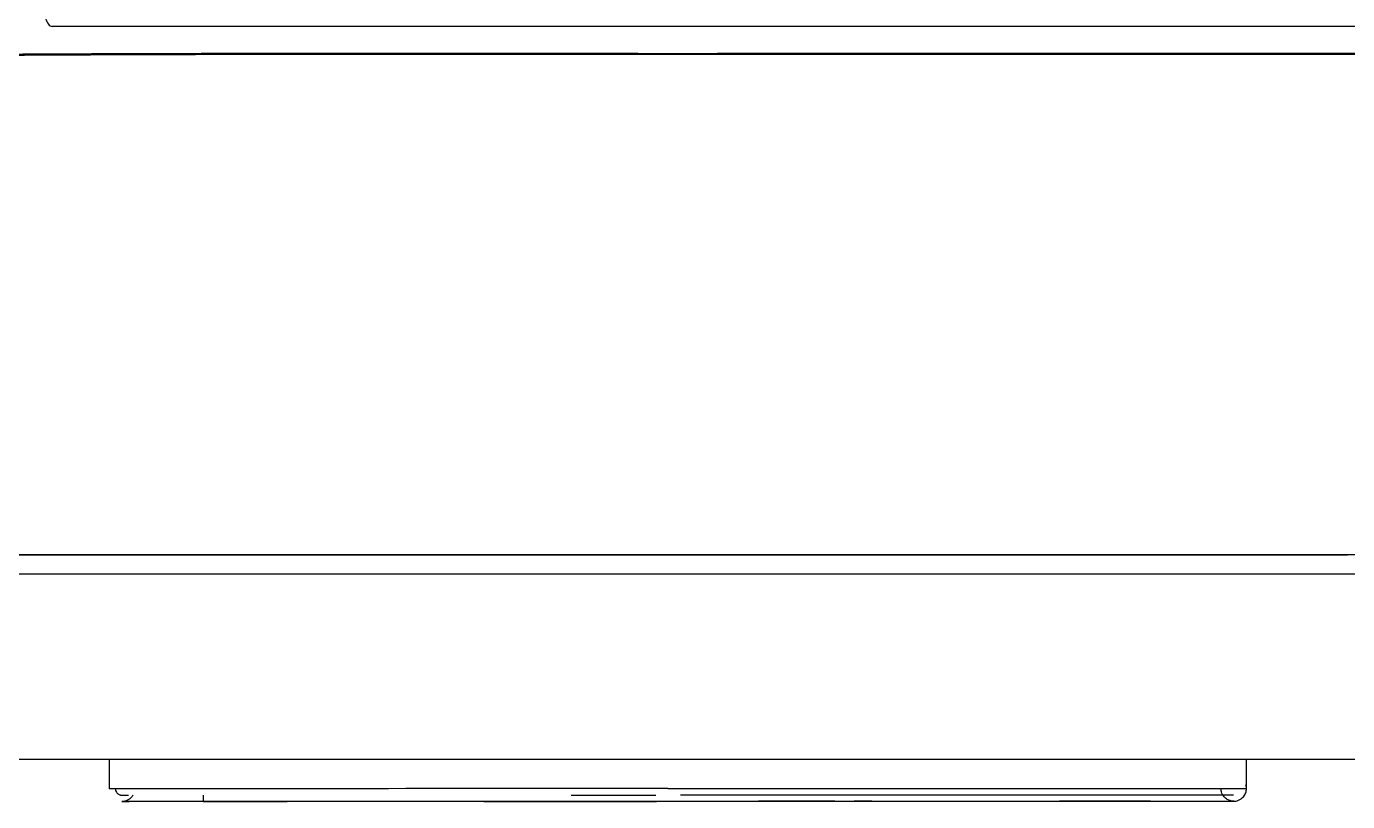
# Model space of a CAD drawing. Header units: millimetres. Extents: x -6176 to 11988, y -1403 to 10916.
# Drawn here: x -5653.7 to -5446.9, y 4451.8 to 4573.2 of the extents above; entities that cross this region are included whole.
import ezdxf

# ---------------------------------------------------------------- set-up
doc = ezdxf.new("R2010")
doc.units = ezdxf.units.MM

# ---------------------------------------------------------------- blocks, each defined once
blk = doc.blocks.new('08864')
at = {"color": 0, "linetype": 'Continuous'}
for p, q in [((82.23, 1766.16), (-107.37, 1766.16)), ((93.14, 1766.16), (82.23, 1766.16)), ((99, 1766.16), (93.14, 1766.16)), ((99.58, 1761.91), (-3.21, 1761.91)), ((97.33, 1683.42), (-328.18, 1683.42)), ((-303.04, 1683.42), (95.36, 1683.42)), ((-297.09, 1680.42), (97.34, 1680.42)), ((97.3, 1651.38), (-250.09, 1651.38)), ((-98.44, 1651.38), (-98.44, 1646.76)), ((79.56, 1646.78), (79.56, 1651.38)), ((-83.69, 1644.78), (-83.69, 1645.78)), ((-83.69, 1644.78), (-83.67, 1644.78)), ((-80.74, 1644.78), (-83.69, 1644.78)), ((-83.67, 1644.78), (-83.58, 1644.78)), ((-83.58, 1644.78), (-83.57, 1644.78)), ((-83.57, 1644.78), (-80.51, 1644.78)), ((-73.43, 1644.78), (-83.43, 1644.78)), ((-83.43, 1644.78), (-73.43, 1644.78)), ((-79.74, 1644.78), (-80.74, 1644.78)), ((-80.51, 1644.78), (-79.52, 1644.78)), ((-74.74, 1644.78), (-79.74, 1644.78)), ((-79.52, 1644.78), (-74.52, 1644.78)), ((-73.74, 1644.78), (-74.74, 1644.78)), ((-74.52, 1644.78), (-73.52, 1644.78)), ((-70.69, 1644.78), (-73.74, 1644.78)), ((-73.52, 1644.78), (-70.57, 1644.78)), ((-70.67, 1644.78), (-70.69, 1644.78)), ((-70.59, 1644.78), (-70.67, 1644.78)), ((-70.57, 1644.78), (-70.59, 1644.78)), ((-39.81, 1644.79), (-37.06, 1644.79)), ((-37.06, 1644.79), (-34.01, 1644.79)), ((-27.87, 1644.8), (-36.87, 1644.79)), ((-34.01, 1644.79), (-25.01, 1644.8)), ((-24.82, 1644.8), (-27.87, 1644.8)), ((-25.01, 1644.8), (-22.06, 1644.8)), ((-22.06, 1644.8), (-24.82, 1644.8)), ((3.18, 1644.81), (5.93, 1644.81)), ((6.13, 1644.81), (3.18, 1644.81)), ((5.93, 1644.81), (8.99, 1644.81)), ((15.12, 1644.81), (6.13, 1644.81)), ((8.99, 1644.81), (17.98, 1644.81)), ((17.98, 1644.81), (20.93, 1644.82)), ((20.93, 1644.82), (18.18, 1644.82)), ((50.29, 1644.83), (50.31, 1644.83)), ((53.24, 1644.83), (50.29, 1644.83)), ((50.31, 1644.83), (50.4, 1644.83)), ((50.4, 1644.83), (50.41, 1644.83)), ((50.41, 1644.83), (53.46, 1644.83)), ((54.24, 1644.83), (53.24, 1644.83)), ((53.46, 1644.83), (54.46, 1644.83)), ((59.24, 1644.83), (54.24, 1644.83)), ((54.46, 1644.83), (59.46, 1644.83)), ((64.55, 1644.83), (54.55, 1644.83)), ((54.55, 1644.83), (64.55, 1644.83)), ((60.24, 1644.83), (59.24, 1644.83)), ((59.46, 1644.83), (60.46, 1644.83)), ((63.29, 1644.83), (60.24, 1644.83)), ((60.46, 1644.83), (63.41, 1644.83)), ((63.31, 1644.83), (63.29, 1644.83)), ((63.39, 1644.83), (63.31, 1644.83)), ((63.41, 1644.83), (63.39, 1644.83))]:
    blk.add_line(p, q, dxfattribs=at)
for centre, radius, start, end in [((-9.48, 4935.34), 3173.43, 269.88756, 270.11323), ((-10.55, -116374.91), 118021.71, 90.0002137, 90.0426667), ((-8.33, 119668.5), 118021.7, 269.9987065, 270.0426667), ((-10.53, -113725.19), 115369.99, 89.9987066, 90.0426609), ((-8.35, 117014.8), 115369.99, 269.9987066, 270.0426665)]:
    blk.add_arc(centre, radius, start, end, dxfattribs=at)
for points, knots in [([(-108.85, 1770.7), (-108.86, 1770.11), (-108.82, 1769.51), (-108.67, 1768.42), (-108.56, 1767.91), (-108.29, 1767.07), (-108.12, 1766.74), (-107.76, 1766.28), (-107.57, 1766.16), (-107.37, 1766.16)], [0, 0, 0, 0, 0.25, 0.25, 0.5, 0.5, 0.75, 0.75, 1, 1, 1, 1]), ([(99.03, 1761.74), (92.56, 1761.74), (81.2, 1761.74), (62.76, 1761.75), (44.88, 1761.75), (26.99, 1761.75), (7.79, 1761.75), (-11.5, 1761.75), (-29.87, 1761.76), (-44.86, 1761.76), (-56.55, 1761.76), (-65.23, 1761.76), (-73.16, 1761.75), (-81.52, 1761.74), (-90.44, 1761.72), (-99.16, 1761.69), (-107.55, 1761.65), (-119.99, 1761.58), (-135.83, 1761.45), (-154.37, 1761.22), (-172.1, 1760.93), (-191.27, 1760.52), (-213.05, 1759.92), (-238.67, 1758.97), (-268.27, 1757.47), (-303.48, 1755.07), (-326.19, 1752.52), (-340.26, 1750.92)], [0, 0, 0, 0, 0.040105, 0.083587, 0.123246, 0.162797, 0.205514, 0.254261, 0.29443, 0.330896, 0.356515, 0.374253, 0.390116, 0.410601, 0.431297, 0.451002, 0.470109, 0.488559, 0.535863, 0.578156, 0.61507, 0.656881, 0.708979, 0.763811, 0.831585, 0.912161, 1, 1, 1, 1]), ([(-15.71, 1761.91), (-30.76, 1761.91), (-61.06, 1761.91), (-64.29, 1761.91), (-74.41, 1761.91), (-85.17, 1761.89), (-96.85, 1761.86), (-108.64, 1761.81), (-120.41, 1761.74), (-129.04, 1761.67), (-133.25, 1761.63), (-134.52, 1761.62)], [0, 0, 0, 0, 0.044146, 0.080737, 0.1051309, 0.1417219, 0.1661158, 0.2027068, 0.2392977, 0.2636917, 0.2742124, 0.2742124, 0.2742124, 0.2742124]), ([(-97.44, 1646.74), (-97.44, 1646.68), (-97.42, 1646.51), (-97.32, 1646.27), (-97.15, 1646.05), (-96.97, 1645.91), (-96.8, 1645.83), (-96.66, 1645.79), (-96.56, 1645.78), (-96.49, 1645.77), (-96.47, 1645.77), (-96.46, 1645.77), (-96.45, 1645.77), (-96.45, 1645.77), (-96.44, 1645.77), (-96.44, 1645.77), (-96.44, 1645.77), (-96.44, 1645.77)], [0.76685108, 0.76685108, 0.76685108, 0.76685108, 0.76787979, 0.76972791, 0.77123218, 0.77250376, 0.77356262, 0.77440236, 0.77500705, 0.77536516, 0.77545214, 0.77551049, 0.77557564, 0.77568336, 0.77593041, 0.77683432, 0.78137334, 0.78137334, 0.78137334, 0.78137334]), ([(-9.04, 1645.81), (-7.82, 1645.81), (-3.05, 1645.81), (6.21, 1645.81), (17.66, 1645.81), (28.72, 1645.82), (39.04, 1645.82), (48.46, 1645.83), (56.81, 1645.83), (63.92, 1645.83), (69.67, 1645.83), (73.96, 1645.84), (76.65, 1645.84), (77.56, 1645.84), (77.53, 1645.84), (77.55, 1645.84)], [0, 0, 0, 0, 0.0122353, 0.0558111, 0.0993869, 0.1429626, 0.1865384, 0.2301142, 0.27369, 0.3172657, 0.3608415, 0.4044173, 0.447993, 0.4915683, 0.4986228, 0.4986228, 0.4986228, 0.4986228]), ([(77.55, 1644.84), (77.55, 1644.84), (77.55, 1644.84), (77.56, 1644.84), (77.55, 1644.84), (77.55, 1644.84), (77.54, 1644.84), (77.53, 1644.84), (77.51, 1644.84), (77.46, 1644.84), (77.24, 1644.85), (76.81, 1644.95), (76.26, 1645.26), (75.81, 1645.79), (75.59, 1646.34), (75.56, 1646.7), (75.56, 1646.84)], [0.35854326, 0.35854326, 0.35854326, 0.35854326, 0.35903248, 0.36098784, 0.36176181, 0.36207854, 0.36218822, 0.36223453, 0.36228371, 0.36239929, 0.36262169, 0.36401016, 0.36588374, 0.36758651, 0.36944659, 0.37048625, 0.37048625, 0.37048625, 0.37048625]), ([(77.62, 1644.84), (77.62, 1644.84), (77.79, 1644.84), (78.1, 1644.89), (78.55, 1645.08), (79.01, 1645.41), (79.4, 1645.95), (79.59, 1646.66), (79.55, 1647.14), (79.48, 1647.38)], [0.320619866, 0.320619866, 0.320619866, 0.320619866, 0.320665404, 0.321821134, 0.322858003, 0.324146129, 0.325859163, 0.327577268, 0.329312386, 0.329312386, 0.329312386, 0.329312386]), ([(-94.71, 1645.77), (-94.8, 1645.62), (-94.99, 1645.37), (-95.35, 1645.08), (-95.69, 1644.91), (-95.98, 1644.82), (-96.2, 1644.78), (-96.33, 1644.77), (-96.39, 1644.77), (-96.41, 1644.77), (-96.42, 1644.77), (-96.43, 1644.77), (-96.43, 1644.77), (-96.44, 1644.77), (-96.43, 1644.77), (-96.27, 1644.77), (-95.78, 1644.77), (-95.31, 1644.77)], [0.24367386, 0.24367386, 0.24367386, 0.24367386, 0.24652509, 0.24906954, 0.25119541, 0.25289367, 0.25413401, 0.25489859, 0.25512115, 0.25522631, 0.25530591, 0.25541669, 0.25562874, 0.25621777, 0.25915211, 0.284464, 0.33350081, 0.33350081, 0.33350081, 0.33350081]), ([(-96.44, 1645.77), (-96.44, 1645.77), (-96.4, 1645.77), (-96.12, 1645.77), (-95.58, 1645.77), (-95.39, 1645.77)], [0.244108, 0.244108, 0.244108, 0.244108, 0.25033674, 0.29776077, 0.31915551, 0.31915551, 0.31915551, 0.31915551]), ([(-26.38, 1644.8), (-25.05, 1644.8), (-20.58, 1644.8), (-16.32, 1644.8), (-12.77, 1644.8)], [0.923071, 0.923071, 0.923071, 0.923071, 0.94586, 1, 1, 1, 1]), ([(-26.11, 1645.8), (-23.24, 1645.8), (-18.78, 1645.8), (-14.6, 1645.8), (-12.88, 1645.8)], [0.9239407, 0.9239407, 0.9239407, 0.9239407, 0.97327274, 1, 1, 1, 1]), ([(-9.14, 1644.81), (-5.33, 1644.81), (1.58, 1644.81), (13.03, 1644.81), (24.23, 1644.82), (33.06, 1644.82), (38.03, 1644.82), (39.62, 1644.82)], [0, 0, 0, 0, 0.0276949, 0.0592501, 0.0908054, 0.1223607, 0.1376965, 0.1376965, 0.1376965, 0.1376965]), ([(-6.12, 1644.81), (-5.85, 1644.81), (-2.88, 1644.81), (0.3, 1644.81), (3.21, 1644.81)], [0, 0, 0, 0, 0.001748, 0.02266799, 0.02266799, 0.02266799, 0.02266799]), ([(6.06, 1644.81), (6.18, 1644.81), (10.23, 1644.81), (14.72, 1644.81), (19.03, 1644.81), (19.59, 1644.81)], [0.02949826, 0.02949826, 0.02949826, 0.02949826, 0.030305, 0.058862, 0.06318888, 0.06318888, 0.06318888, 0.06318888]), ([(20.99, 1644.82), (23.67, 1644.82), (29.95, 1644.82), (39.3, 1644.82), (46.24, 1644.82), (49.77, 1644.83), (50.39, 1644.83)], [0.06677707, 0.06677707, 0.06677707, 0.06677707, 0.087419, 0.11597601, 0.14453301, 0.15063151, 0.15063151, 0.15063151, 0.15063151]), ([(64.06, 1644.83), (66.12, 1644.83), (69.85, 1644.83), (74.04, 1644.83), (76.75, 1644.84), (77.41, 1644.84), (77.55, 1644.84), (77.56, 1644.84)], [0.2025358, 0.2025358, 0.2025358, 0.2025358, 0.230204, 0.2587611, 0.2873182, 0.3158756, 0.3176628, 0.3176628, 0.3176628, 0.3176628])]:
    blk.add_open_spline(points, degree=3, knots=knots, dxfattribs=at)

msp = doc.modelspace()

# ---------------------------------------------------------------- block references
at = {"color": 0}
msp.add_blockref('08864', (-5542.28, 2807.08), dxfattribs=at)

doc.saveas('drawing.dxf')
